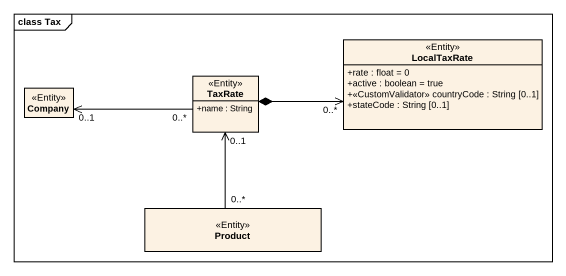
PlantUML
@startuml
mainframe class Tax
hide circle
hide empty members
skinparam classAttributeIconSize 0
class LocalTaxRate <<Entity>> {
  +rate : float = 0
  +active : boolean = true
  +<<CustomValidator>> countryCode : String [0..1]
  +stateCode : String [0..1]
}
class Company <<Entity>>
class TaxRate <<Entity>> {
  +name : String
}
class Product <<Entity>>
TaxRate *-right-> "0..*" LocalTaxRate
TaxRate "0..*" -left-> "0..1" Company
Product "0..*" -up-> "0..1" TaxRate
@enduml
